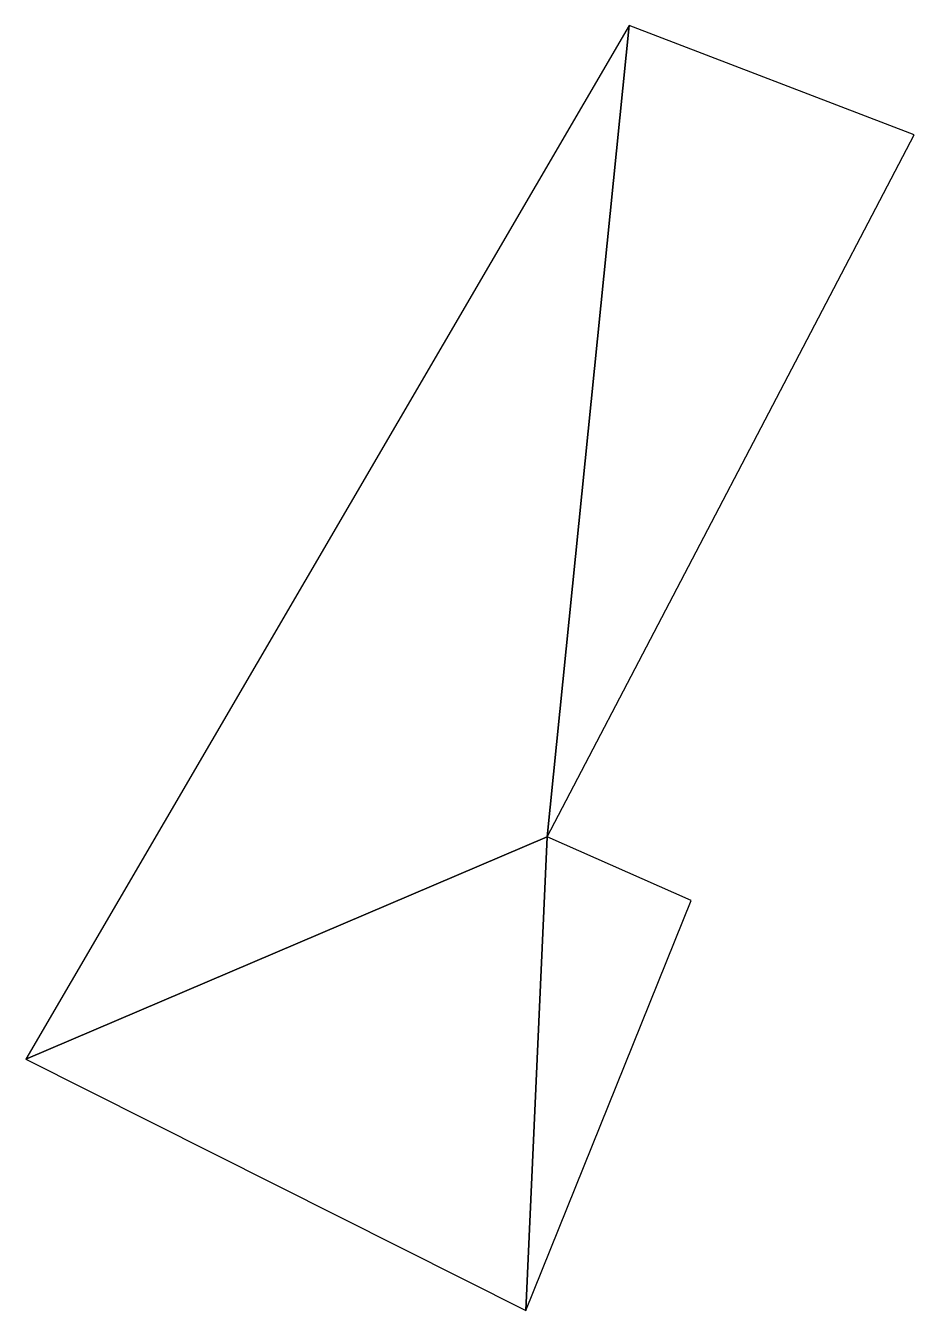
# Model space of a CAD drawing. Header units: metres. Extents: x 538993 to 539079, y 3360978 to 3361101.
import ezdxf

# ---------------------------------------------------------------- set-up
doc = ezdxf.new("R2010")
doc.units = ezdxf.units.M
doc.layers.add('C-TINN-VIEW', color=252, linetype='Continuous')

msp = doc.modelspace()

# ---------------------------------------------------------------- linework, layer by layer
at = {"layer": 'C-TINN-VIEW'}
for points in [[(538993.23, 3361002.02, 34), (539043.35, 3361023.35, 34), (539051.22, 3361101.29, 34)], [(539051.22, 3361101.29, 34), (539043.35, 3361023.35, 34), (539078.62, 3361090.8, 34)], [(538993.23, 3361002.02, 34), (539041.3, 3360977.88, 34), (539043.35, 3361023.35, 34)], [(539057.19, 3361017.26, 34), (539043.35, 3361023.35, 34), (539041.3, 3360977.88, 34)]]:
    msp.add_3dface(points, dxfattribs=at)

doc.saveas('drawing.dxf')
